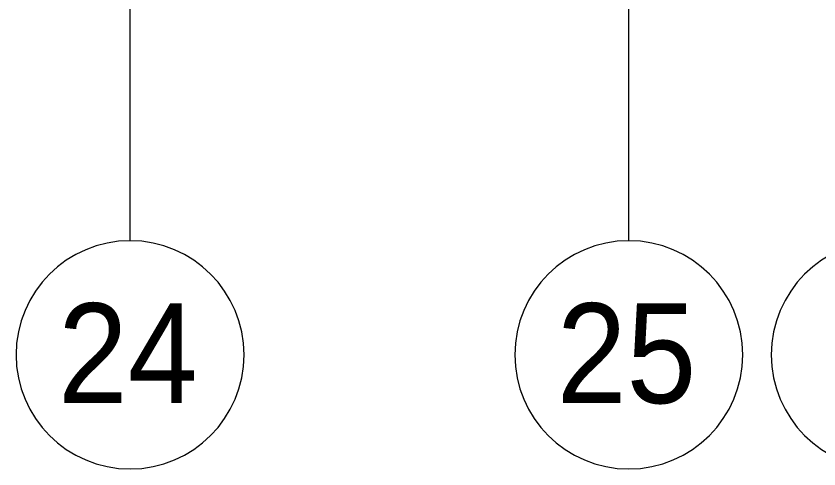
# Model space of a CAD drawing. Header units: millimetres. Extents: x -1113 to 415037, y -3642 to 354837.
# Drawn here: x 377787 to 383422, y -3506 to -331 of the extents above; entities that cross this region are included whole.
import ezdxf

# ---------------------------------------------------------------- set-up
doc = ezdxf.new("R2010")
doc.units = ezdxf.units.MM
doc.layers.add('Оси', color=7, linetype='Continuous', lineweight=9)
doc.layers.add('Оси-1', color=7, linetype='Continuous', lineweight=20)
doc.styles.add('Arial', font='arial.ttf', dxfattribs={"width": 0.9, "height": 700})

# ---------------------------------------------------------------- blocks, each defined once
blk = doc.blocks.new('Ось сетки - D8-29747960-Объем проектирования 3 этажа')
at = {"layer": 'Оси-1'}
for start, end in [(360, 180), (180, 360)]:
    blk.add_arc((0, 0), 4, start, end, dxfattribs=at)

msp = doc.modelspace()

# ---------------------------------------------------------------- linework, layer by layer
at = {"layer": 'Оси'}
for points in [[(378587.4, -1906.3), (378587.4, 3093.7), (378587.4, 16915.1), (378587.4, 21915.1)], [(382087.4, -1906.3), (382087.4, 3093.7), (382087.4, 16915.1), (382087.4, 21915.1)]]:
    msp.add_lwpolyline(points, dxfattribs=at)

# ---------------------------------------------------------------- block references
at = {"layer": 'Оси-1', "xscale": 199.9999999999999, "yscale": 199.9999999999999, "zscale": 199.9999999999999}
for p in [(378587.4, -2706.3), (382087.4, -2706.3), (383887.4, -2706.3)]:
    msp.add_blockref('Ось сетки - D8-29747960-Объем проектирования 3 этажа', p, dxfattribs=at)

# ---------------------------------------------------------------- texts
at = {"layer": 'Оси', "char_height": 700, "width": 1212.151, "attachment_point": 1, "style": 'Arial'}
for s, insert in [('24', (378082.2, -2345)), ('25', (381582.2, -2345))]:
    msp.add_mtext(s, dxfattribs=dict(at, insert=insert))

doc.saveas('drawing.dxf')
